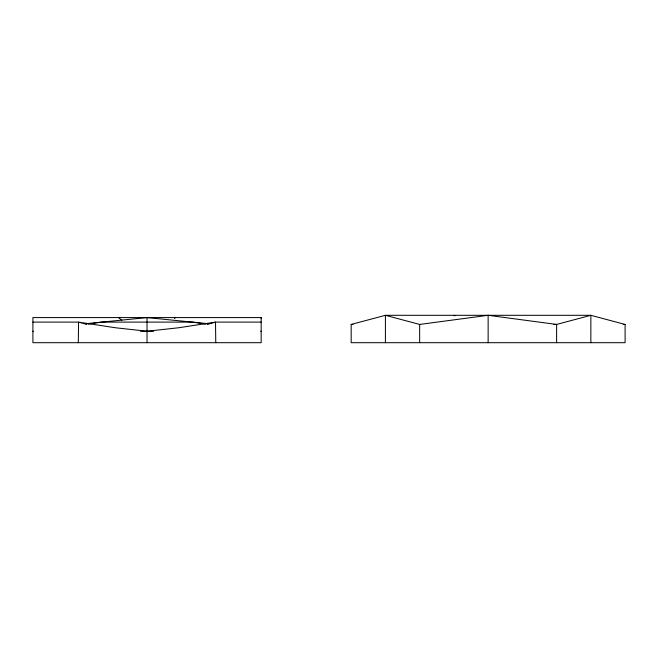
<?xml version="1.0" encoding="UTF-8"?>
<svg xmlns="http://www.w3.org/2000/svg" width="658" height="658" viewBox="0 0 658 658"><rect width="100%" height="100%" fill="white"/><g stroke="black" fill="none" stroke-linecap="round" stroke-linejoin="round"><path stroke-width="0.99" d="M147.03 342.695L147.03 317.584L85.894 323.703M261.168 318.299L261.168 317.584L32.9 317.584L32.9 342.695L261.168 342.695L261.168 317.584M78.302 342.695L78.557 322.107L32.9 322.107M207.344 324.452L215.511 322.107L261.168 322.107M351.175 324.435L385.415 315.305L590.859 315.305L625.1 324.435L625.1 342.695L351.175 342.695L351.175 324.435L353.042 324.435M88.139 324.106L101.381 322.107L192.687 322.107L205.929 324.106M385.415 342.695L385.415 315.305L419.656 324.435L488.137 315.305L556.619 324.435L590.859 315.305L590.859 342.695M553.929 324.435L556.619 324.435L556.619 342.695M623.241 324.435L625.1 324.435M32.9 331.237L33.394 331.237M140.401 331.237L153.668 331.237M260.675 331.237L261.168 331.237M147.03 317.584L208.175 323.703M86.724 324.452L78.557 322.107L115.413 327.758L147.03 331.237L178.655 327.758L215.511 322.107L215.766 342.695M453.897 315.305L454.892 315.832M488.137 315.305L488.137 342.695M419.656 324.435L419.656 342.695M121.788 320.051A96.529 68.259 90 0 1 118.498 317.584M175.571 317.584A96.529 68.259 90 0 1 174.485 318.439"/></g></svg>
